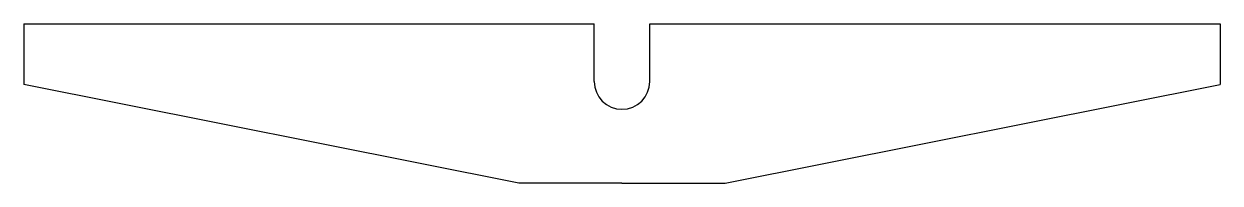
# Model space of a CAD drawing. Header units: inches. Extents: x 722 to 1302, y 332 to 409.
import ezdxf

# ---------------------------------------------------------------- set-up
doc = ezdxf.new("R2010")
doc.units = ezdxf.units.IN
doc.header["$MEASUREMENT"] = 0

msp = doc.modelspace()

# ---------------------------------------------------------------- linework, layer by layer
for p, q in [((722.16, 409.5), (998.66, 409.5)), ((722.16, 409.5), (722.16, 380.2)), ((998.66, 381.7), (998.66, 409.5)), ((1025.66, 381.7), (1025.66, 409.5)), ((1025.66, 409.5), (1302.16, 409.5)), ((1302.16, 409.5), (1302.16, 380.2)), ((962.16, 332.5), (722.16, 380.2)), ((1062.16, 332.5), (1302.16, 380.2)), ((1012.16, 332.5), (962.16, 332.5)), ((1012.16, 332.5), (1062.16, 332.5))]:
    msp.add_line(p, q)
msp.add_arc((1012.16, 381.7), 13.5, 180, 0)

doc.saveas('drawing.dxf')
